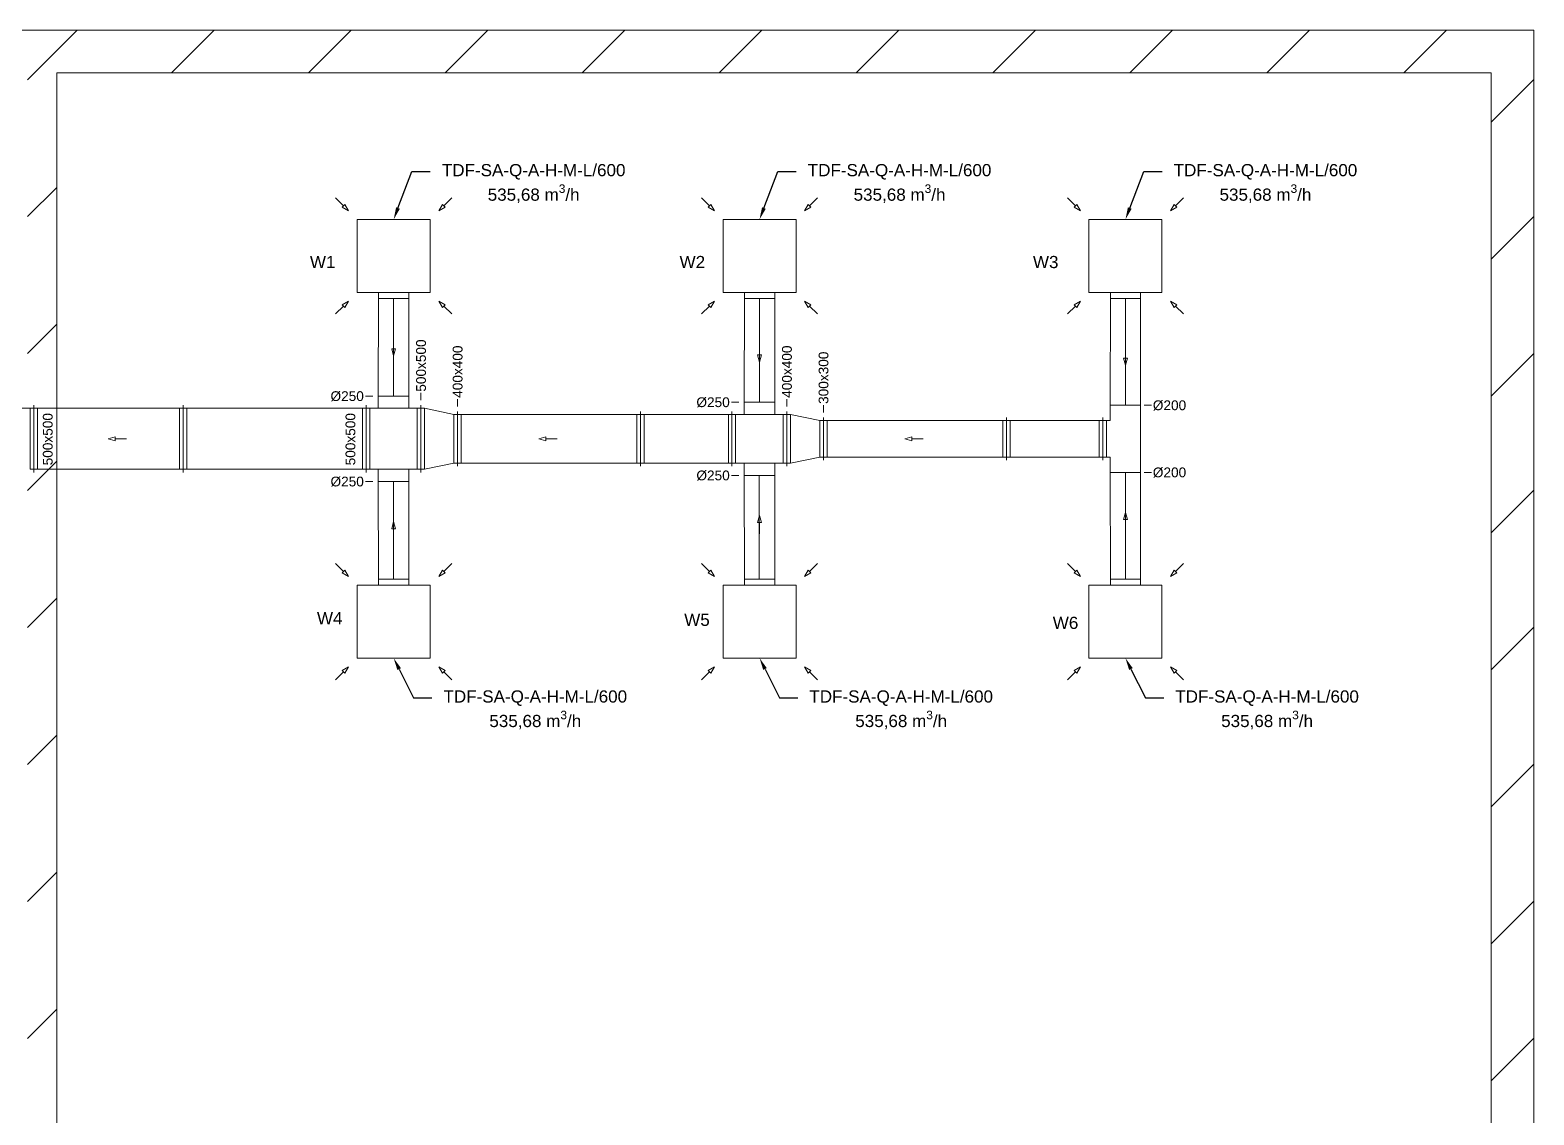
# Model space of a CAD drawing. Header units: millimetres. Extents: x 59762 to 60194, y -87842 to -87548.
# Drawn here: x 59960.09 to 59972.42, y -87748.46 to -87739.57 of the extents above; entities that cross this region are included whole.
import ezdxf
from ezdxf import colors
from ezdxf.entities.mleader import LeaderData, LeaderLine
from ezdxf.math import Vec2, Vec3

# ---------------------------------------------------------------- set-up
doc = ezdxf.new("R2010")
doc.units = ezdxf.units.MM
doc.linetypes.add('JIS_02_1.2', pattern=[2.5, 1.25, -1.25])
doc.linetypes.add('KRESKAKROPKA', pattern=[25.4, 12.7, -6.35, 0, -6.35])
for name, color, linetype, lineweight in [('kanały', 7, 'Continuous', 20), ('nawi. strzałki', 150, 'Continuous', 20), ('wymiary', 7, 'Continuous', 13), ('wyw opis', 30, 'Continuous', 20), ('wywie. aksona', 30, 'Continuous', 20)]:
    doc.layers.add(name, color=color, linetype=linetype, lineweight=lineweight)
doc.layers.add('osie', color=7, linetype='JIS_02_1.2', lineweight=5, transparency=0.7)
doc.layers.add('podkład', color=7, linetype='Continuous', lineweight=13, transparency=0.7)
doc.styles.add('styl1', font='arial.ttf', dxfattribs={"height": 0.08})
doc.linetypes.add('ZYGZAK', pattern='A,0.00254,-5.08,[131,ltypeshp.shx,S=5.08,R=0,X=-5.08,Y=0],-10.16,[131,ltypeshp.shx,S=5.08,R=180,X=5.08,Y=0],-5.08', length=20.32254)

msp = doc.modelspace()

# ---------------------------------------------------------------- hatches: boundary and pattern name
at = {"layer": 'podkład'}
h = msp.add_hatch(dxfattribs=at)
h.set_pattern_fill('ANSI31', color=256, scale=0.25)
h.set_pattern_definition([(45, (56984.5771, -93754.1623), (-0.56126601, 0.56126601), [])])
h.paths.add_polyline_path([(59941.720847, -87739.567651), (59941.720847, -87761.267651), (59972.420847, -87761.267651), (59972.420847, -87739.567651)])
h.paths.add_polyline_path([(59942.070847, -87739.917651), (59953.830847, -87739.917651), (59953.830847, -87752.157651), (59960.310847, -87752.157651), (59960.310847, -87739.917651), (59972.070847, -87739.917651), (59972.070847, -87760.917651), (59942.070847, -87760.917651)], flags=16)
h.paths.add_polyline_path([(59954.070847, -87739.917651), (59960.070847, -87739.917651), (59960.070847, -87751.917651), (59954.070847, -87751.917651)], flags=16)

# ---------------------------------------------------------------- linework, layer by layer
at = {"layer": 'kanały'}
for p, q in [((59962.772847, -87741.119651), (59963.370847, -87741.119651)), ((59962.772847, -87741.717651), (59962.772847, -87741.119651)), ((59963.370847, -87741.119651), (59963.370847, -87741.717651)), ((59965.772847, -87741.119651), (59966.370847, -87741.119651)), ((59965.772847, -87741.717651), (59965.772847, -87741.119651)), ((59966.370847, -87741.119651), (59966.370847, -87741.717651)), ((59968.772847, -87741.119651), (59969.370847, -87741.119651)), ((59968.772847, -87741.717651), (59968.772847, -87741.119651)), ((59969.370847, -87741.119651), (59969.370847, -87741.717651)), ((59963.370847, -87741.717651), (59962.772847, -87741.717651)), ((59962.947847, -87741.767651), (59962.947847, -87741.717651)), ((59963.195847, -87741.767651), (59963.195847, -87741.717651)), ((59966.370847, -87741.717651), (59965.772847, -87741.717651)), ((59965.947847, -87741.767651), (59965.947847, -87741.717651)), ((59966.195847, -87741.767651), (59966.195847, -87741.717651)), ((59969.370847, -87741.717651), (59968.772847, -87741.717651)), ((59968.947847, -87741.767651), (59968.947847, -87741.717651)), ((59969.195847, -87741.767651), (59969.195847, -87741.717651)), ((59962.947847, -87741.767651), (59963.195847, -87741.767651)), ((59965.947847, -87741.767651), (59966.195847, -87741.767651)), ((59968.947847, -87741.767651), (59969.195847, -87741.767651)), ((59960.090847, -87742.667651), (59959.050847, -87742.667651)), ((59960.090847, -87742.667651), (59960.120847, -87742.667651)), ((59968.945847, -87742.642651), (59968.945847, -87742.767651)), ((59968.945847, -87742.642651), (59969.195847, -87742.642651)), ((59969.195847, -87742.642651), (59969.195847, -87743.192651)), ((59968.885847, -87742.767651), (59968.945847, -87742.767651)), ((59968.885847, -87743.067651), (59968.945847, -87743.067651)), ((59968.945847, -87743.067651), (59968.945847, -87743.192651)), ((59960.090847, -87743.167651), (59960.120847, -87743.167651)), ((59968.945847, -87743.192651), (59969.195847, -87743.192651)), ((59962.947847, -87744.067651), (59963.195847, -87744.067651)), ((59962.947847, -87744.067651), (59962.947847, -87744.117651)), ((59963.195847, -87744.067651), (59963.195847, -87744.117651)), ((59965.947847, -87744.067651), (59966.195847, -87744.067651)), ((59965.947847, -87744.067651), (59965.947847, -87744.117651)), ((59966.195847, -87744.067651), (59966.195847, -87744.117651)), ((59968.947847, -87744.067651), (59969.195847, -87744.067651)), ((59968.947847, -87744.067651), (59968.947847, -87744.117651)), ((59969.195847, -87744.067651), (59969.195847, -87744.117651)), ((59963.370847, -87744.117651), (59962.772847, -87744.117651)), ((59962.772847, -87744.117651), (59962.772847, -87744.715651)), ((59963.370847, -87744.715651), (59963.370847, -87744.117651)), ((59966.370847, -87744.117651), (59965.772847, -87744.117651)), ((59965.772847, -87744.117651), (59965.772847, -87744.715651)), ((59966.370847, -87744.715651), (59966.370847, -87744.117651)), ((59969.370847, -87744.117651), (59968.772847, -87744.117651)), ((59968.772847, -87744.117651), (59968.772847, -87744.715651)), ((59969.370847, -87744.715651), (59969.370847, -87744.117651)), ((59962.772847, -87744.715651), (59963.370847, -87744.715651)), ((59965.772847, -87744.715651), (59966.370847, -87744.715651)), ((59968.772847, -87744.715651), (59969.370847, -87744.715651))]:
    msp.add_line(p, q, dxfattribs=at)
at = {"layer": 'kanały', "linetype": 'ZYGZAK', "ltscale": 0.1}
for p, q in [((59962.945847, -87742.567651), (59962.947847, -87741.767651)), ((59963.195847, -87742.567651), (59963.195847, -87741.767651)), ((59965.945847, -87742.617651), (59965.947847, -87741.767651)), ((59966.195847, -87742.617651), (59966.195847, -87741.767651)), ((59968.945847, -87742.642651), (59968.947847, -87741.767651)), ((59969.195847, -87742.642651), (59969.195847, -87741.767651)), ((59965.947847, -87744.067651), (59965.945847, -87743.217651)), ((59966.195847, -87744.067651), (59966.195847, -87743.217651)), ((59968.947847, -87744.067651), (59968.945847, -87743.192651)), ((59969.195847, -87744.067651), (59969.195847, -87743.192651)), ((59962.947847, -87744.067651), (59962.945847, -87743.267651)), ((59963.195847, -87744.067651), (59963.195847, -87743.267651))]:
    msp.add_line(p, q, dxfattribs=at)
at = {"layer": 'kanały', "ltscale": 20}
for p, q in [((59962.945847, -87742.567651), (59963.195847, -87742.567651)), ((59962.945847, -87742.567651), (59962.945847, -87742.667651)), ((59963.195847, -87742.567651), (59963.195847, -87742.667651)), ((59965.945847, -87742.617651), (59966.195847, -87742.617651)), ((59965.945847, -87742.617651), (59965.945847, -87742.717651)), ((59966.195847, -87742.617651), (59966.195847, -87742.717651)), ((59960.090847, -87742.667651), (59960.090847, -87743.167651)), ((59960.120847, -87742.667651), (59960.120847, -87742.642651)), ((59960.120847, -87742.667651), (59960.120847, -87742.642651)), ((59960.120847, -87742.667651), (59960.120847, -87743.167651)), ((59960.120847, -87743.167651), (59960.120847, -87742.667651)), ((59960.120847, -87742.667651), (59961.345847, -87742.667651)), ((59960.150847, -87742.667651), (59960.150847, -87743.167651)), ((59961.315847, -87742.667651), (59961.315847, -87743.167651)), ((59961.345847, -87742.667651), (59961.345847, -87742.642651)), ((59961.345847, -87742.667651), (59961.345847, -87742.642651)), ((59961.345847, -87742.667651), (59961.345847, -87743.167651)), ((59961.345847, -87742.667651), (59962.845847, -87742.667651)), ((59961.345847, -87742.667651), (59961.345847, -87743.167651)), ((59961.375847, -87742.667651), (59961.375847, -87743.167651)), ((59962.815847, -87742.667651), (59962.815847, -87743.167651)), ((59962.845847, -87742.667651), (59962.845847, -87742.642651)), ((59962.845847, -87742.667651), (59962.845847, -87742.642651)), ((59962.845847, -87742.667651), (59962.845847, -87743.167651)), ((59962.845847, -87742.667651), (59963.295847, -87742.667651)), ((59962.845847, -87742.667651), (59962.845847, -87743.167651)), ((59962.875847, -87742.667651), (59962.875847, -87743.167651)), ((59963.265847, -87742.667651), (59963.265847, -87743.167651)), ((59963.295847, -87742.667651), (59963.295847, -87742.642651)), ((59963.295847, -87742.642651), (59963.295847, -87742.667651)), ((59963.295847, -87742.667651), (59963.295847, -87743.167651)), ((59963.295847, -87743.167651), (59963.295847, -87742.667651)), ((59963.325847, -87742.667651), (59963.295847, -87742.667651)), ((59963.325847, -87743.167651), (59963.325847, -87742.667651)), ((59963.325847, -87742.667651), (59963.565847, -87742.717651)), ((59963.565847, -87743.117651), (59963.565847, -87742.717651)), ((59963.565847, -87742.717651), (59963.595847, -87742.717651)), ((59963.595847, -87742.692651), (59963.595847, -87742.717651)), ((59963.595847, -87742.717651), (59963.595847, -87742.692651)), ((59963.595847, -87743.117651), (59963.595847, -87742.717651)), ((59963.595847, -87742.717651), (59965.095847, -87742.717651)), ((59963.595847, -87742.717651), (59963.595847, -87743.117651)), ((59963.625847, -87742.717651), (59963.625847, -87743.117651)), ((59965.065847, -87742.717651), (59965.065847, -87743.117651)), ((59965.095847, -87742.717651), (59965.095847, -87742.692651)), ((59965.095847, -87742.717651), (59965.095847, -87742.692651)), ((59965.095847, -87742.717651), (59965.095847, -87743.117651)), ((59965.095847, -87742.717651), (59965.845847, -87742.717651)), ((59965.095847, -87742.717651), (59965.095847, -87743.117651)), ((59965.125847, -87742.717651), (59965.125847, -87743.117651)), ((59965.815847, -87742.717651), (59965.815847, -87743.117651)), ((59965.845847, -87742.717651), (59965.845847, -87742.692651)), ((59965.845847, -87742.717651), (59965.845847, -87742.692651)), ((59965.845847, -87742.717651), (59965.845847, -87743.117651)), ((59965.845847, -87742.717651), (59966.295847, -87742.717651)), ((59965.845847, -87742.717651), (59965.845847, -87743.117651)), ((59965.875847, -87742.717651), (59965.875847, -87743.117651)), ((59966.265847, -87742.717651), (59966.265847, -87743.117651)), ((59966.295847, -87742.717651), (59966.295847, -87742.692651)), ((59966.295847, -87742.692651), (59966.295847, -87742.717651)), ((59966.295847, -87742.717651), (59966.295847, -87743.117651)), ((59966.295847, -87743.117651), (59966.295847, -87742.717651)), ((59966.325847, -87742.717651), (59966.295847, -87742.717651)), ((59966.325847, -87743.117651), (59966.325847, -87742.717651)), ((59966.325847, -87742.717651), (59966.565847, -87742.767651)), ((59966.595847, -87742.742651), (59966.595847, -87742.767651)), ((59966.595847, -87742.767651), (59966.595847, -87742.742651)), ((59968.095847, -87742.767651), (59968.095847, -87742.742651)), ((59968.095847, -87742.767651), (59968.095847, -87742.742651)), ((59968.885847, -87742.767651), (59968.885847, -87742.742651)), ((59968.885847, -87742.767651), (59968.885847, -87742.742651)), ((59966.565847, -87743.067651), (59966.565847, -87742.767651)), ((59966.565847, -87742.767651), (59966.595847, -87742.767651)), ((59966.595847, -87743.067651), (59966.595847, -87742.767651)), ((59966.595847, -87742.767651), (59968.095847, -87742.767651)), ((59966.595847, -87742.767651), (59966.595847, -87743.067651)), ((59966.625847, -87742.767651), (59966.625847, -87743.067651)), ((59968.065847, -87742.767651), (59968.065847, -87743.067651)), ((59968.095847, -87742.767651), (59968.095847, -87743.067651)), ((59968.095847, -87742.767651), (59968.885847, -87742.767651)), ((59968.095847, -87742.767651), (59968.095847, -87743.067651)), ((59968.125847, -87742.767651), (59968.125847, -87743.067651)), ((59968.855847, -87742.767651), (59968.855847, -87743.067651)), ((59968.885847, -87742.767651), (59968.885847, -87743.067651)), ((59968.885847, -87742.767651), (59968.885847, -87743.067651)), ((59968.915847, -87742.767651), (59968.915847, -87743.067651)), ((59966.325847, -87743.117651), (59966.565847, -87743.067651)), ((59966.565847, -87743.067651), (59966.595847, -87743.067651)), ((59966.595847, -87743.067651), (59966.595847, -87743.092651)), ((59966.595847, -87743.067651), (59968.095847, -87743.067651)), ((59966.595847, -87743.092651), (59966.595847, -87743.067651)), ((59968.095847, -87743.092651), (59968.095847, -87743.067651)), ((59968.095847, -87743.067651), (59968.885847, -87743.067651)), ((59968.095847, -87743.092651), (59968.095847, -87743.067651)), ((59968.885847, -87743.092651), (59968.885847, -87743.067651)), ((59968.885847, -87743.092651), (59968.885847, -87743.067651)), ((59960.120847, -87743.192651), (59960.120847, -87743.167651)), ((59960.120847, -87743.167651), (59961.345847, -87743.167651)), ((59960.120847, -87743.192651), (59960.120847, -87743.167651)), ((59961.345847, -87743.192651), (59961.345847, -87743.167651)), ((59961.345847, -87743.167651), (59962.845847, -87743.167651)), ((59961.345847, -87743.192651), (59961.345847, -87743.167651)), ((59962.845847, -87743.192651), (59962.845847, -87743.167651)), ((59962.845847, -87743.167651), (59963.295847, -87743.167651)), ((59962.845847, -87743.192651), (59962.845847, -87743.167651)), ((59962.945847, -87743.267651), (59962.945847, -87743.167651)), ((59963.195847, -87743.267651), (59963.195847, -87743.167651)), ((59963.295847, -87743.192651), (59963.295847, -87743.167651)), ((59963.295847, -87743.167651), (59963.295847, -87743.192651)), ((59963.325847, -87743.167651), (59963.295847, -87743.167651)), ((59963.325847, -87743.167651), (59963.565847, -87743.117651)), ((59963.565847, -87743.117651), (59963.595847, -87743.117651)), ((59963.595847, -87743.117651), (59963.595847, -87743.142651)), ((59963.595847, -87743.117651), (59965.095847, -87743.117651)), ((59963.595847, -87743.142651), (59963.595847, -87743.117651)), ((59965.095847, -87743.142651), (59965.095847, -87743.117651)), ((59965.095847, -87743.117651), (59965.845847, -87743.117651)), ((59965.095847, -87743.142651), (59965.095847, -87743.117651)), ((59965.845847, -87743.142651), (59965.845847, -87743.117651)), ((59965.845847, -87743.117651), (59966.295847, -87743.117651)), ((59965.845847, -87743.142651), (59965.845847, -87743.117651)), ((59965.945847, -87743.217651), (59965.945847, -87743.117651)), ((59965.945847, -87743.217651), (59966.195847, -87743.217651)), ((59966.195847, -87743.217651), (59966.195847, -87743.117651)), ((59966.295847, -87743.142651), (59966.295847, -87743.117651)), ((59966.295847, -87743.117651), (59966.295847, -87743.142651)), ((59966.325847, -87743.117651), (59966.295847, -87743.117651)), ((59962.945847, -87743.267651), (59963.195847, -87743.267651))]:
    msp.add_line(p, q, dxfattribs=at)
at = {"layer": 'nawi. strzałki', "color": 7, "ltscale": 20}
for p, q in [((59962.59607, -87740.942874), (59962.661156, -87741.00796)), ((59962.672136, -87740.996979), (59962.650175, -87741.01894)), ((59962.702136, -87741.04894), (59962.650175, -87741.01894)), ((59962.702136, -87741.04894), (59962.672136, -87740.996979)), ((59963.441558, -87741.04894), (59963.471558, -87740.996979)), ((59963.441558, -87741.04894), (59963.493519, -87741.01894)), ((59963.493519, -87741.01894), (59963.471558, -87740.996979)), ((59963.547624, -87740.942874), (59963.482539, -87741.00796)), ((59965.59607, -87740.942874), (59965.661156, -87741.00796)), ((59965.672136, -87740.996979), (59965.650175, -87741.01894)), ((59965.702136, -87741.04894), (59965.650175, -87741.01894)), ((59965.702136, -87741.04894), (59965.672136, -87740.996979)), ((59966.441558, -87741.04894), (59966.471558, -87740.996979)), ((59966.441558, -87741.04894), (59966.493519, -87741.01894)), ((59966.493519, -87741.01894), (59966.471558, -87740.996979)), ((59966.547624, -87740.942874), (59966.482539, -87741.00796)), ((59968.59607, -87740.942874), (59968.661156, -87741.00796)), ((59968.672136, -87740.996979), (59968.650175, -87741.01894)), ((59968.702136, -87741.04894), (59968.650175, -87741.01894)), ((59968.702136, -87741.04894), (59968.672136, -87740.996979)), ((59969.441558, -87741.04894), (59969.471558, -87740.996979)), ((59969.441558, -87741.04894), (59969.493519, -87741.01894)), ((59969.493519, -87741.01894), (59969.471558, -87740.996979)), ((59969.547624, -87740.942874), (59969.482539, -87741.00796)), ((59962.59607, -87741.894428), (59962.661156, -87741.829342)), ((59962.702136, -87741.788362), (59962.650175, -87741.818362)), ((59962.650175, -87741.818362), (59962.672136, -87741.840323)), ((59962.702136, -87741.788362), (59962.672136, -87741.840323)), ((59963.441558, -87741.788362), (59963.493519, -87741.818362)), ((59963.441558, -87741.788362), (59963.471558, -87741.840323)), ((59963.471558, -87741.840323), (59963.493519, -87741.818362)), ((59963.547624, -87741.894428), (59963.482539, -87741.829342)), ((59965.59607, -87741.894428), (59965.661156, -87741.829342)), ((59965.702136, -87741.788362), (59965.650175, -87741.818362)), ((59965.650175, -87741.818362), (59965.672136, -87741.840323)), ((59965.702136, -87741.788362), (59965.672136, -87741.840323)), ((59966.441558, -87741.788362), (59966.493519, -87741.818362)), ((59966.441558, -87741.788362), (59966.471558, -87741.840323)), ((59966.471558, -87741.840323), (59966.493519, -87741.818362)), ((59966.547624, -87741.894428), (59966.482539, -87741.829342)), ((59968.59607, -87741.894428), (59968.661156, -87741.829342)), ((59968.702136, -87741.788362), (59968.650175, -87741.818362)), ((59968.650175, -87741.818362), (59968.672136, -87741.840323)), ((59968.702136, -87741.788362), (59968.672136, -87741.840323)), ((59969.441558, -87741.788362), (59969.493519, -87741.818362)), ((59969.441558, -87741.788362), (59969.471558, -87741.840323)), ((59969.471558, -87741.840323), (59969.493519, -87741.818362)), ((59969.547624, -87741.894428), (59969.482539, -87741.829342)), ((59963.071847, -87742.088474), (59963.071847, -87742.180519)), ((59963.071847, -87742.238474), (59963.056318, -87742.180519)), ((59963.087376, -87742.180519), (59963.056318, -87742.180519)), ((59963.071847, -87742.238474), (59963.087376, -87742.180519)), ((59966.071847, -87742.288474), (59966.056318, -87742.230519)), ((59966.087376, -87742.230519), (59966.056318, -87742.230519)), ((59966.071847, -87742.138474), (59966.071847, -87742.230519)), ((59966.071847, -87742.288474), (59966.087376, -87742.230519)), ((59969.071847, -87742.163474), (59969.071847, -87742.255519)), ((59969.071847, -87742.313474), (59969.056318, -87742.255519)), ((59969.087376, -87742.255519), (59969.056318, -87742.255519)), ((59969.071847, -87742.313474), (59969.087376, -87742.255519)), ((59960.731443, -87742.917651), (59960.789399, -87742.902122)), ((59960.731443, -87742.917651), (59960.789399, -87742.93318)), ((59960.789399, -87742.93318), (59960.789399, -87742.902122)), ((59960.881443, -87742.917651), (59960.789399, -87742.917651)), ((59964.262892, -87742.917651), (59964.320847, -87742.902122)), ((59964.262892, -87742.917651), (59964.320847, -87742.93318)), ((59964.320847, -87742.93318), (59964.320847, -87742.902122)), ((59964.412892, -87742.917651), (59964.320847, -87742.917651)), ((59967.262892, -87742.917651), (59967.320847, -87742.902122)), ((59967.262892, -87742.917651), (59967.320847, -87742.93318)), ((59967.320847, -87742.93318), (59967.320847, -87742.902122)), ((59967.412892, -87742.917651), (59967.320847, -87742.917651)), ((59963.071847, -87743.596828), (59963.056318, -87743.654783)), ((59963.071847, -87743.596828), (59963.087376, -87743.654783)), ((59966.071847, -87743.546828), (59966.056318, -87743.604783)), ((59966.087376, -87743.604783), (59966.056318, -87743.604783)), ((59966.071847, -87743.546828), (59966.087376, -87743.604783)), ((59966.071847, -87743.696828), (59966.071847, -87743.604783)), ((59969.071847, -87743.521828), (59969.056318, -87743.579783)), ((59969.087376, -87743.579783), (59969.056318, -87743.579783)), ((59969.071847, -87743.521828), (59969.087376, -87743.579783)), ((59969.071847, -87743.671828), (59969.071847, -87743.579783)), ((59963.087376, -87743.654783), (59963.056318, -87743.654783)), ((59963.071847, -87743.746828), (59963.071847, -87743.654783)), ((59962.59607, -87743.940874), (59962.661156, -87744.00596)), ((59963.547624, -87743.940874), (59963.482539, -87744.00596)), ((59965.59607, -87743.940874), (59965.661156, -87744.00596)), ((59966.547624, -87743.940874), (59966.482539, -87744.00596)), ((59968.59607, -87743.940874), (59968.661156, -87744.00596)), ((59969.547624, -87743.940874), (59969.482539, -87744.00596)), ((59962.650175, -87744.01694), (59962.672136, -87743.994979)), ((59962.702136, -87744.04694), (59962.650175, -87744.01694)), ((59962.702136, -87744.04694), (59962.672136, -87743.994979)), ((59963.441558, -87744.04694), (59963.471558, -87743.994979)), ((59963.441558, -87744.04694), (59963.493519, -87744.01694)), ((59963.471558, -87743.994979), (59963.493519, -87744.01694)), ((59965.650175, -87744.01694), (59965.672136, -87743.994979)), ((59965.702136, -87744.04694), (59965.650175, -87744.01694)), ((59965.702136, -87744.04694), (59965.672136, -87743.994979)), ((59966.441558, -87744.04694), (59966.471558, -87743.994979)), ((59966.441558, -87744.04694), (59966.493519, -87744.01694)), ((59966.471558, -87743.994979), (59966.493519, -87744.01694)), ((59968.650175, -87744.01694), (59968.672136, -87743.994979)), ((59968.702136, -87744.04694), (59968.650175, -87744.01694)), ((59968.702136, -87744.04694), (59968.672136, -87743.994979)), ((59969.441558, -87744.04694), (59969.471558, -87743.994979)), ((59969.441558, -87744.04694), (59969.493519, -87744.01694)), ((59969.471558, -87743.994979), (59969.493519, -87744.01694)), ((59962.59607, -87744.892428), (59962.661156, -87744.827342)), ((59962.702136, -87744.786362), (59962.650175, -87744.816362)), ((59962.672136, -87744.838323), (59962.650175, -87744.816362)), ((59962.702136, -87744.786362), (59962.672136, -87744.838323)), ((59963.441558, -87744.786362), (59963.471558, -87744.838323)), ((59963.441558, -87744.786362), (59963.493519, -87744.816362)), ((59963.493519, -87744.816362), (59963.471558, -87744.838323)), ((59963.547624, -87744.892428), (59963.482539, -87744.827342)), ((59965.59607, -87744.892428), (59965.661156, -87744.827342)), ((59965.702136, -87744.786362), (59965.650175, -87744.816362)), ((59965.672136, -87744.838323), (59965.650175, -87744.816362)), ((59965.702136, -87744.786362), (59965.672136, -87744.838323)), ((59966.441558, -87744.786362), (59966.471558, -87744.838323)), ((59966.441558, -87744.786362), (59966.493519, -87744.816362)), ((59966.493519, -87744.816362), (59966.471558, -87744.838323)), ((59966.547624, -87744.892428), (59966.482539, -87744.827342)), ((59968.59607, -87744.892428), (59968.661156, -87744.827342)), ((59968.702136, -87744.786362), (59968.650175, -87744.816362)), ((59968.672136, -87744.838323), (59968.650175, -87744.816362)), ((59968.702136, -87744.786362), (59968.672136, -87744.838323)), ((59969.441558, -87744.786362), (59969.471558, -87744.838323)), ((59969.441558, -87744.786362), (59969.493519, -87744.816362)), ((59969.493519, -87744.816362), (59969.471558, -87744.838323)), ((59969.547624, -87744.892428), (59969.482539, -87744.827342))]:
    msp.add_line(p, q, dxfattribs=at)
at = {"layer": 'osie', "color": 7, "linetype": 'KRESKAKROPKA', "ltscale": 0.1}
for p, q in [((59963.070847, -87742.567651), (59963.070847, -87741.767651)), ((59966.070847, -87742.617651), (59966.070847, -87741.767651)), ((59969.070847, -87742.642651), (59969.070847, -87741.767651)), ((59966.069847, -87744.067651), (59966.069847, -87743.217651)), ((59969.070847, -87744.067651), (59969.070847, -87743.192651)), ((59963.069847, -87744.067651), (59963.069847, -87743.267651))]:
    msp.add_line(p, q, dxfattribs=at)
at = {"layer": 'podkład'}
msp.add_line((59960.310847, -87752.157651), (59960.310847, -87739.917651), dxfattribs=at)
msp.add_lwpolyline([(59941.720847, -87739.567651), (59972.420847, -87739.567651), (59972.420847, -87761.267651), (59941.720847, -87761.267651)], close=True, dxfattribs=at)
msp.add_lwpolyline([(59960.310847, -87739.917651), (59972.070847, -87739.917651), (59972.070847, -87760.917651), (59942.070847, -87760.917651), (59942.070847, -87739.917651)], dxfattribs=at)
at = {"layer": 'wymiary', "color": 7}
for p, q in [((59962.902038, -87742.567651), (59962.841683, -87742.567651)), ((59963.295847, -87742.541624), (59963.295847, -87742.601979)), ((59963.595847, -87742.591624), (59963.595847, -87742.651979)), ((59965.902038, -87742.617651), (59965.841683, -87742.617651)), ((59966.295847, -87742.591624), (59966.295847, -87742.651979)), ((59966.595847, -87742.641624), (59966.595847, -87742.701979)), ((59969.286558, -87742.642651), (59969.226203, -87742.642651)), ((59965.902038, -87743.217651), (59965.841683, -87743.217651)), ((59969.286558, -87743.192651), (59969.226203, -87743.192651)), ((59962.902038, -87743.267651), (59962.841683, -87743.267651))]:
    msp.add_line(p, q, dxfattribs=at)

# ---------------------------------------------------------------- texts
at = {"layer": 'wymiary', "color": 7, "ltscale": 20, "char_height": 0.08, "attachment_point": 1, "rotation": 90, "style": 'styl1'}
for s, insert in [('500x500', (59963.256134, -87742.531798)), ('400x400', (59963.556134, -87742.581798)), ('400x400', (59966.256134, -87742.581798)), ('300x300', (59966.556134, -87742.631798))]:
    msp.add_mtext_dynamic_manual_height_columns(s, width=0.44264358, gutter_width=1, heights=[0], dxfattribs=dict(at, insert=insert))
at = {"layer": 'wymiary', "color": 7, "ltscale": 20, "char_height": 0.08, "attachment_point": 1, "style": 'styl1'}
for s, insert in [('%%C250', (59962.554049, -87742.527938)), ('%%C250', (59965.554049, -87742.577938)), ('%%C200', (59969.296384, -87742.602938)), ('%%C250', (59962.554049, -87743.227938)), ('%%C250', (59965.554049, -87743.177938)), ('%%C200', (59969.296384, -87743.152938))]:
    msp.add_mtext_dynamic_manual_height_columns(s, width=0.44264358, gutter_width=1, heights=[0], dxfattribs=dict(at, insert=insert))
at = {"layer": 'wymiary', "ltscale": 20, "char_height": 0.08, "attachment_point": 1, "rotation": 90, "style": 'styl1'}
for insert in [(59960.195555, -87743.135426), (59962.677415, -87743.135426)]:
    msp.add_mtext_dynamic_manual_height_columns('500x500', width=0.44264358, gutter_width=1, heights=[0], dxfattribs=dict(at, insert=insert))
at = {"layer": 'wywie. aksona', "color": 7, "ltscale": 20, "char_height": 0.1, "attachment_point": 1, "style": 'styl1'}
for s, insert in [('W1', (59962.385315, -87741.418651)), ('W2', (59965.415947, -87741.418651)), ('W3', (59968.31326, -87741.418651)), ('W4', (59962.442903, -87744.338433)), ('W5', (59965.454141, -87744.351378)), ('W6', (59968.475874, -87744.376378))]:
    msp.add_mtext_dynamic_manual_height_columns(s, width=0.2, gutter_width=1, heights=[0], dxfattribs=dict(at, insert=insert))

# ---------------------------------------------------------------- leaders
at = {"layer": 'wyw opis', "color": 7, "ltscale": 20}
ml = msp.add_multileader_mtext('Standard', dxfattribs=at)
ml.set_content('\\A1;TDF-SA-Q-A-H-M-L/600\\P535,68 m{\\H0.7x;\\S3^ ;}/h', color=7, style='styl1')
ml.set_leader_properties()
ml.build(insert=Vec2(0, 0))
ml.multileader.update_dxf_attribs({"dogleg_length": 0.3, "arrow_head_size": 0.1})
ctx = ml.context
ctx.base_point, ctx.char_height, ctx.arrow_head_size, ctx.landing_gap_size, ctx.plane_origin = Vec3(59963.371847, -87740.725535), 0.1, 0.1, 0.1, Vec3(59963.320847, -87741.368651)
ctx.text_align_type = 1
notes = []
notes.append((ctx, [(0, (1, 1, 0), (59963.221847, -87740.725535), (1, 0), 0.15, [(0, [(59963.071847, -87741.119651)], 0, [])])]))
ctx.mtext.insert, ctx.mtext.alignment, ctx.mtext.flow_direction = Vec3(59964.219733, -87740.665644), 2, 5
ml = msp.add_multileader_mtext('Standard', dxfattribs=at)
ml.set_content('\\A1;TDF-SA-Q-A-H-M-L/600\\P535,68 m{\\H0.7x;\\S3^ ;}/h', color=7, style='styl1')
ml.set_leader_properties()
ml.build(insert=Vec2(0, 0))
ml.multileader.update_dxf_attribs({"dogleg_length": 0.3, "arrow_head_size": 0.1})
ctx = ml.context
ctx.base_point, ctx.char_height, ctx.arrow_head_size, ctx.landing_gap_size, ctx.plane_origin = Vec3(59966.371847, -87740.725535), 0.1, 0.1, 0.1, Vec3(59966.320847, -87741.368651)
ctx.text_align_type = 1
notes.append((ctx, [(0, (1, 1, 0), (59966.221847, -87740.725535), (1, 0), 0.15, [(0, [(59966.071847, -87741.119651)], 0, [])])]))
ctx.mtext.insert, ctx.mtext.alignment, ctx.mtext.flow_direction = Vec3(59967.219733, -87740.665644), 2, 5
ml = msp.add_multileader_mtext('Standard', dxfattribs=at)
ml.set_content('\\A1;TDF-SA-Q-A-H-M-L/600\\P535,68 m{\\H0.7x;\\S3^ ;}/h', color=7, style='styl1')
ml.set_leader_properties()
ml.build(insert=Vec2(0, 0))
ml.multileader.update_dxf_attribs({"dogleg_length": 0.3, "arrow_head_size": 0.1})
ctx = ml.context
ctx.base_point, ctx.char_height, ctx.arrow_head_size, ctx.landing_gap_size, ctx.plane_origin = Vec3(59969.371847, -87740.725535), 0.1, 0.1, 0.1, Vec3(59969.320847, -87741.393651)
ctx.text_align_type = 1
notes.append((ctx, [(0, (1, 1, 0), (59969.221847, -87740.725535), (1, 0), 0.15, [(0, [(59969.071847, -87741.119651)], 0, [])])]))
ctx.mtext.insert, ctx.mtext.alignment, ctx.mtext.flow_direction = Vec3(59970.219733, -87740.665644), 2, 5
ml = msp.add_multileader_mtext('Standard', dxfattribs=at)
ml.set_content('\\A1;TDF-SA-Q-A-H-M-L/600\\P535,68 m{\\H0.7x;\\S3^ ;}/h', color=7, style='styl1')
ml.set_leader_properties()
ml.build(insert=Vec2(0, 0))
ml.multileader.update_dxf_attribs({"dogleg_length": 0.3, "arrow_head_size": 0.1})
ctx = ml.context
ctx.base_point, ctx.char_height, ctx.arrow_head_size, ctx.landing_gap_size, ctx.plane_origin = Vec3(59963.385189, -87745.039762), 0.1, 0.1, 0.1, Vec3(59963.301701, -87744.962074)
ctx.text_align_type = 1
notes.append((ctx, [(0, (1, 1, 0), (59963.235189, -87745.039762), (1, 0), 0.15, [(0, [(59963.071847, -87744.715651)], 0, [])])]))
ctx.mtext.insert, ctx.mtext.alignment, ctx.mtext.flow_direction = Vec3(59964.233075, -87744.979871), 2, 5
ml = msp.add_multileader_mtext('Standard', dxfattribs=at)
ml.set_content('\\A1;TDF-SA-Q-A-H-M-L/600\\P535,68 m{\\H0.7x;\\S3^ ;}/h', color=7, style='styl1')
ml.set_leader_properties()
ml.build(insert=Vec2(0, 0))
ml.multileader.update_dxf_attribs({"dogleg_length": 0.3, "arrow_head_size": 0.1})
ctx = ml.context
ctx.base_point, ctx.char_height, ctx.arrow_head_size, ctx.landing_gap_size, ctx.plane_origin = Vec3(59966.385189, -87745.039762), 0.1, 0.1, 0.1, Vec3(59966.301701, -87744.962074)
ctx.text_align_type = 1
notes.append((ctx, [(0, (1, 1, 0), (59966.235189, -87745.039762), (1, 0), 0.15, [(0, [(59966.071847, -87744.715651)], 0, [])])]))
ctx.mtext.insert, ctx.mtext.alignment, ctx.mtext.flow_direction = Vec3(59967.233075, -87744.979871), 2, 5
ml = msp.add_multileader_mtext('Standard', dxfattribs=at)
ml.set_content('\\A1;TDF-SA-Q-A-H-M-L/600\\P535,68 m{\\H0.7x;\\S3^ ;}/h', color=7, style='styl1')
ml.set_leader_properties()
ml.build(insert=Vec2(0, 0))
ml.multileader.update_dxf_attribs({"dogleg_length": 0.3, "arrow_head_size": 0.1})
ctx = ml.context
ctx.base_point, ctx.char_height, ctx.arrow_head_size, ctx.landing_gap_size, ctx.plane_origin = Vec3(59969.385189, -87745.039762), 0.1, 0.1, 0.1, Vec3(59969.301701, -87744.962074)
ctx.text_align_type = 1
notes.append((ctx, [(0, (1, 1, 0), (59969.235189, -87745.039762), (1, 0), 0.15, [(0, [(59969.071847, -87744.715651)], 0, [])])]))
ctx.mtext.insert, ctx.mtext.alignment, ctx.mtext.flow_direction = Vec3(59970.233075, -87744.979871), 2, 5
for ctx, leaders in notes:
    for number, flags, end, landing, length, lines in leaders:
        leader = LeaderData()
        leader.index, (leader.has_last_leader_line, leader.has_dogleg_vector, leader.attachment_direction) = number, flags
        leader.last_leader_point, leader.dogleg_vector, leader.dogleg_length = Vec3(end), Vec3(landing), length
        for number, points, colour, breaks in lines:
            line = LeaderLine()
            line.index, line.vertices, line.color, line.breaks = number, Vec3.list(points), colors.encode_raw_color(colour), breaks
            leader.lines.append(line)
        ctx.leaders.append(leader)

doc.saveas('drawing.dxf')
